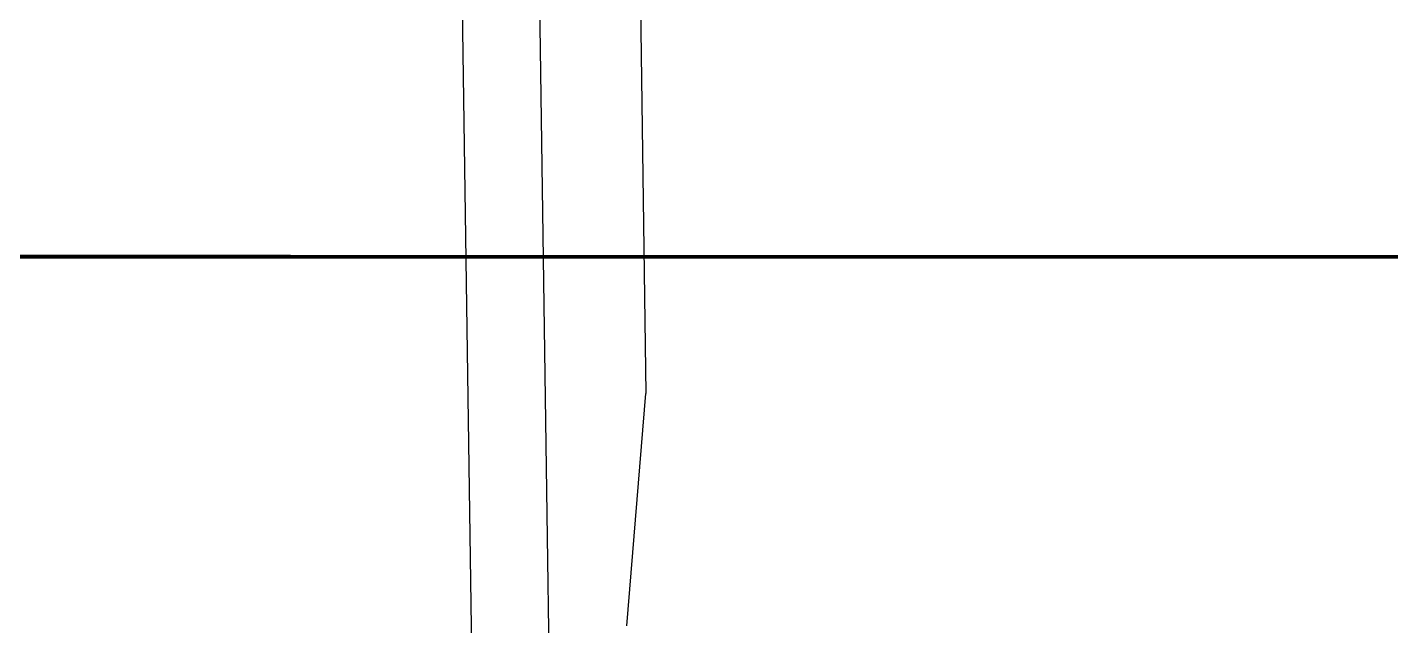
# Model space of a CAD drawing. Extents: x 529262 to 576451, y 2694391 to 2717535.
# Drawn here: x 564681 to 564857.2, y 2709233 to 2709310.3 of the extents above; entities that cross this region are included whole.
import ezdxf
from ezdxf.xclip import XClip

# ---------------------------------------------------------------- set-up
doc = ezdxf.new("R2010")
doc.units = 0
doc.header["$XCLIPFRAME"] = 0
for name, color, linetype in [('PP-COM', 7, 'Continuous'), ('RD-中线', 40, 'Continuous'), ('RD-红线', 7, 'Continuous')]:
    doc.layers.add(name, color=color, linetype=linetype)

# ---------------------------------------------------------------- blocks, each defined once
blk = doc.blocks.new('A$C19FD0107')
at = {"layer": 'RD-中线', "color": 8, "linetype": 'Continuous', "flags": 128}
blk.add_lwpolyline([(-6304.35, 15846.46), (-6276.37, 15793.41, -0.118286), (-6262.53, 15739.16), (-6247.44, 14688.77)], format="xyb", dxfattribs=at)
at = {"layer": 'RD-红线', "color": 8, "linetype": 'Continuous', "flags": 128}
for points in [[(-6260.84, 14925.52), (-6260.83, 14924.68), (-6260.79, 14922.28), (-6257.98, 14726.67)], [(-6237.79, 14922.42), (-6237.08, 14872.42)], [(-6239.55, 14842.38), (-6237.08, 14872.42)]]:
    blk.add_lwpolyline(points, dxfattribs=at)

msp = doc.modelspace()

# ---------------------------------------------------------------- linework, layer by layer
at = {"const_width": 0.5}
msp.add_lwpolyline([(564543.247, 2709852.188), (564390.328, 2709852.088), (564390.559, 2709280.688), (564922.468, 2709280.665), (564922.332, 2709352.706), (565168.072, 2709352.712), (565167.919, 2709791.396), (564543.048, 2709788.553), (564543.247, 2709852.188)], dxfattribs=at)

# ---------------------------------------------------------------- block references
at = {"layer": 'PP-COM'}
ref = msp.add_blockref('A$C19FD0107', (570997.993, 2694390.603), dxfattribs=at)
XClip(ref).set_block_clipping_path([(-9366.4383134884, 14428.6043910822), (-3328.4480743363, 17452.7484863754)])

doc.saveas('drawing.dxf')
